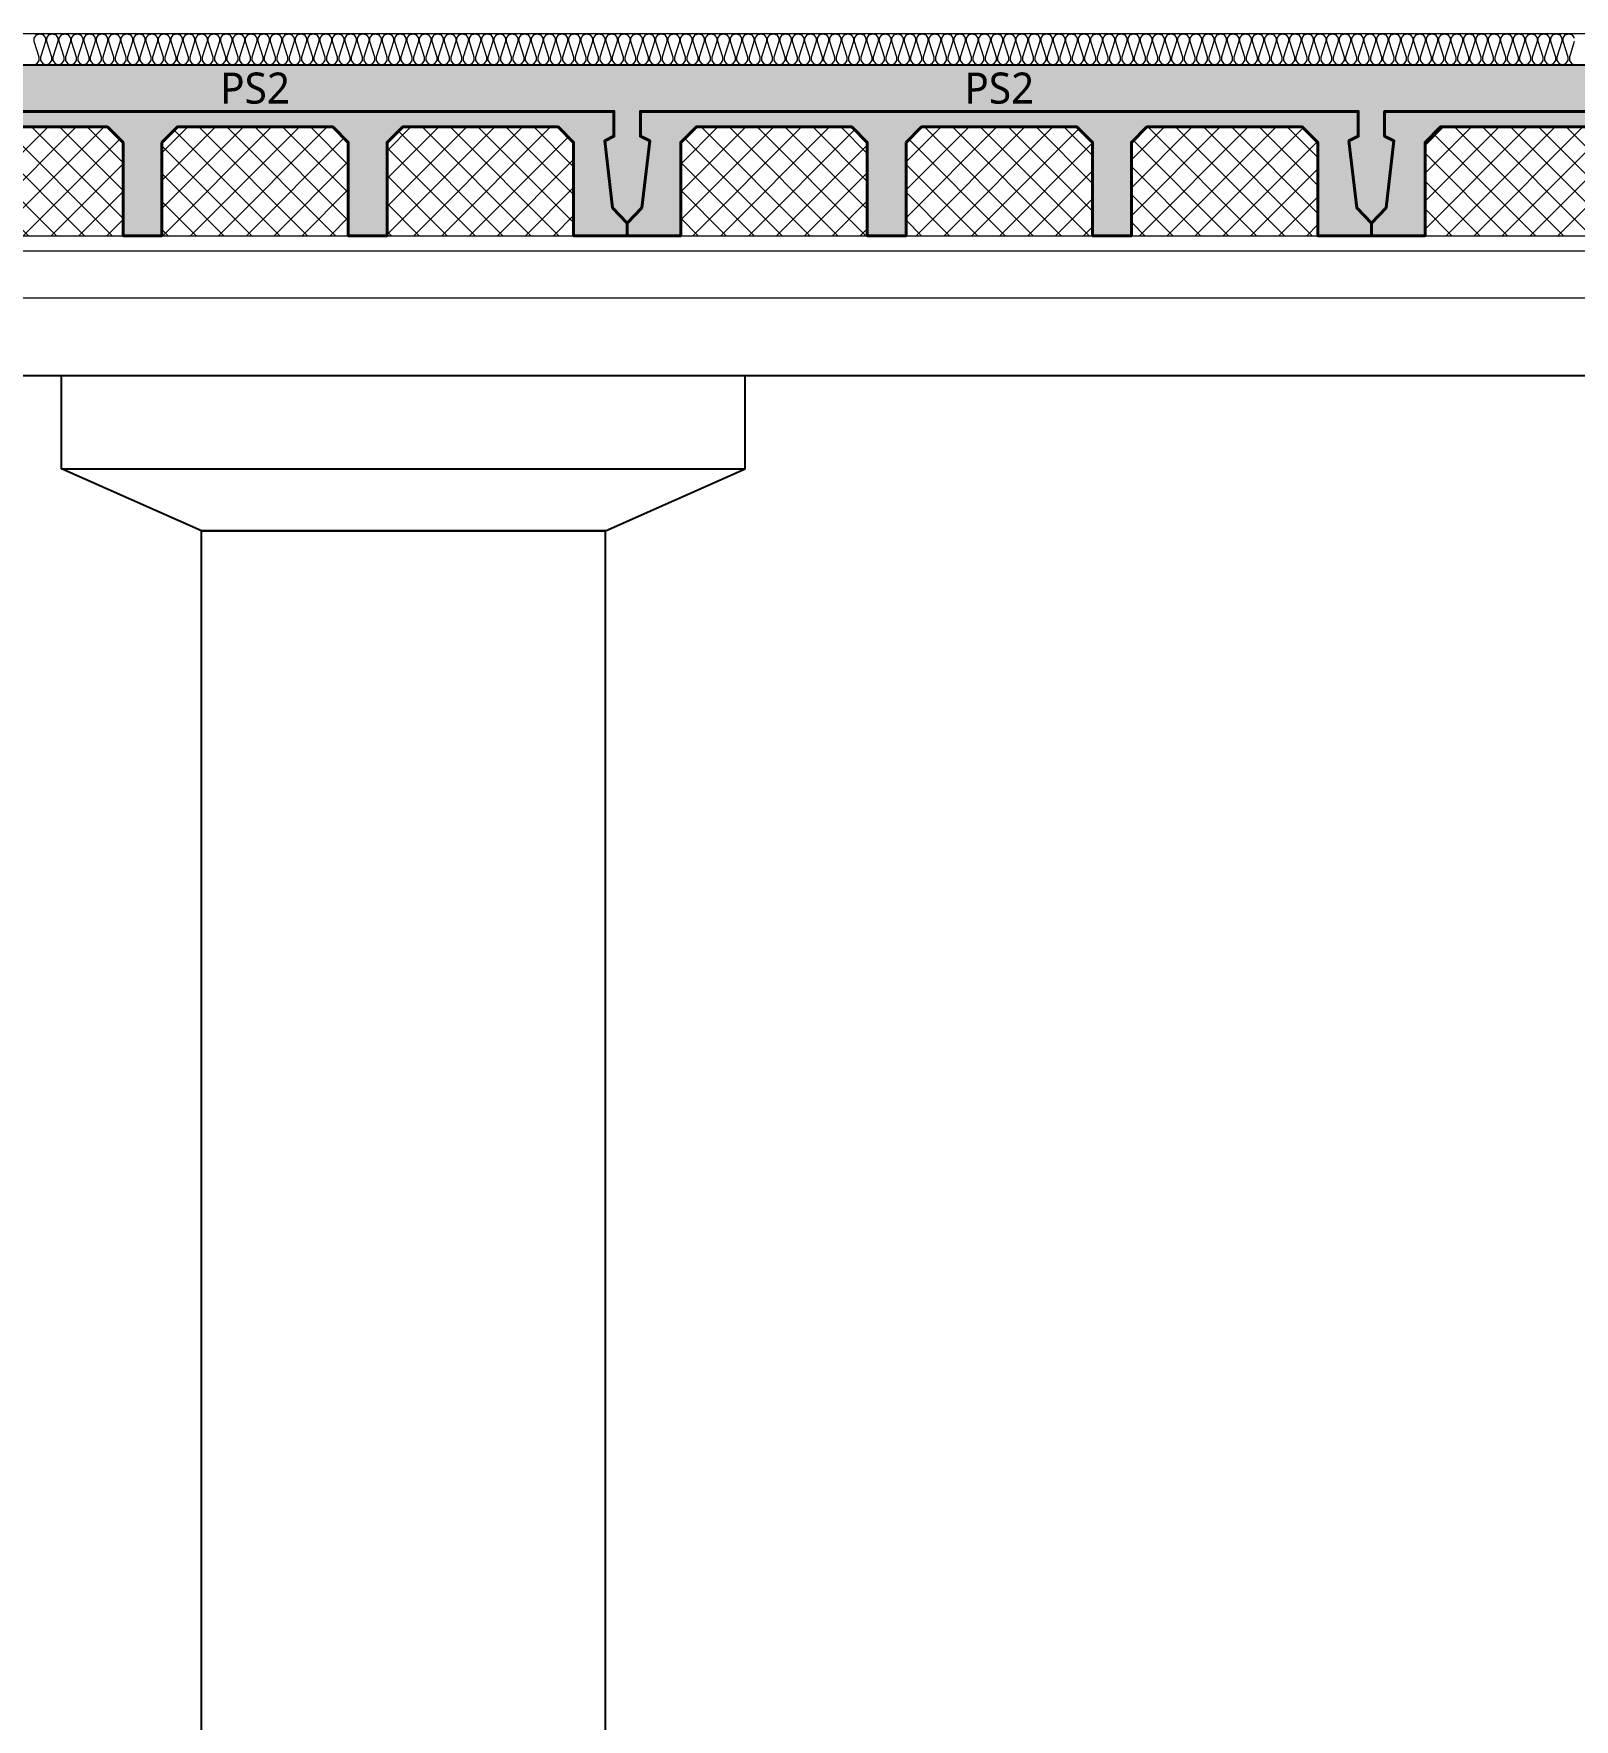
# Model space of a CAD drawing. Header units: millimetres. Extents: x 0 to 420000, y 0 to 297000.
# Drawn here: x 176823 to 181780, y 38875 to 44300 of the extents above; entities that cross this region are included whole.
import ezdxf
from ezdxf.enums import TextEntityAlignment as Align

# ---------------------------------------------------------------- set-up
doc = ezdxf.new("R2010")
doc.units = ezdxf.units.MM
doc.linetypes.add('0731_main_plan$0$form_$0$y-Landschaft$0$_$1$20120914_Verkehrsflächen_Grün$0$20120628_xref - Gammel$1$3_H-GL_F1_U3 - Default$0${ Offset Lines }', pattern=[0])
doc.linetypes.add('CEN', pattern=[62, 60, -1, 0, -1])
for name, color, linetype, lineweight in [('A-AXIS-LINE', 1, 'CEN', 15), ('A-CONC-LIN1', 2, 'Continuous', 40), ('A-CONC-LIN2', 7, 'Continuous', 25), ('A-ELEV-LIN2', 7, 'Continuous', 25), ('A-XXXX-INSL1', 15, 'Continuous', 18), ('A-XXXX-INSL2', 8, 'Continuous', 18)]:
    doc.layers.add(name, color=color, linetype=linetype, lineweight=lineweight)
doc.layers.add('A-CONC-SOLD', color=253, linetype='CEN')
doc.layers.add('A-XXXX-NPLT', color=144, linetype='Continuous', lineweight=15, plot=False)
doc.styles.add('맑은고딕', font='')
doc.styles.get('맑은고딕').set_extended_font_data('Malgun Gothic')

# ---------------------------------------------------------------- blocks, each defined once
blk = doc.blocks.new('axis(211208)')
at = {"layer": 'A-AXIS-LINE', "ltscale": 1000}
blk.add_line((4631788.1, -422118.7), (4955413.1, -422118.7), dxfattribs=at)
blk = doc.blocks.new('PS2')
at = {"layer": 'A-CONC-SOLD'}
h = blk.add_hatch(color=256, dxfattribs=at)
h.dxf.hatch_style = 1
h.paths.add_polyline_path([(1197.5, 0), (-1197.5, 0), (-1197.5, -510), (-1150.5, -460), (-1125, -245), (-1155, -230), (-1155, -150), (1155, -150), (1155, -230), (1125, -245), (1150.5, -460), (1197.5, -510)])
h = blk.add_hatch(color=256, dxfattribs=at)
h.dxf.hatch_style = 1
h.paths.add_polyline_path([(-1150.5, -460), (-1197.5, -510), (-1197.5, -550), (-1025, -550), (-1025, -510), (-1025, -250), (-975, -200), (-475, -200), (-425, -250), (-425, -510), (-425, -550), (-300, -550), (-300, -510), (-300, -250), (-250, -200), (250, -200), (300, -250), (300, -510), (300, -550), (425, -550), (425, -510), (425, -250), (475, -200), (975, -200), (1025, -250), (1025, -510), (1025, -550), (1197.5, -550), (1197.5, -510), (1150.5, -460), (1125, -245), (1155, -230), (1155, -150), (-1155, -150), (-1155, -230), (-1125, -245)])
at = {"layer": 'A-XXXX-INSL2'}
h = blk.add_hatch(dxfattribs=at)
h.set_pattern_fill('ANSI37', color=256, scale=20)
h.set_pattern_definition([(45, (-289951.5, -41968), (-44.90128, 44.90128), []), (135, (-289951.5, -41968), (-44.90128, -44.90128), [])])
h.paths.add_polyline_path([(-975, -200), (-1025, -250), (-1025, -510), (-1025, -550), (-425, -550), (-425, -510), (-425, -250), (-475, -200)])
h.paths.add_polyline_path([(-250, -200), (-300, -250), (-300, -510), (-300, -550), (300, -550), (300, -510), (300, -250), (250, -200)])
h.paths.add_polyline_path([(425, -510), (425, -550), (1025, -550), (1025, -510), (1025, -250), (975, -200), (475, -200), (425, -250)])
at = {"layer": 'A-CONC-LIN1', "color": 2, "linetype": '0731_main_plan$0$form_$0$y-Landschaft$0$_$1$20120914_Verkehrsflächen_Grün$0$20120628_xref - Gammel$1$3_H-GL_F1_U3 - Default$0${ Offset Lines }'}
blk.add_lwpolyline([(-300, -250), (-300, -510), (-300, -510), (-300, -550), (-425, -550), (-425, -510), (-425, -510), (-425, -250), (-475, -200), (-975, -200), (-1025, -250), (-1025, -510), (-1025, -510), (-1025, -550), (-1197.5, -550), (-1197.5, -510), (-1150.5, -460), (-1125, -245), (-1155, -230), (-1155, -150), (1155, -150), (1155, -230), (1125, -245), (1150.5, -460), (1197.5, -510), (1197.5, -550), (1025, -550), (1025, -510), (1025, -510), (1025, -250), (975, -200), (475, -200), (425, -250), (425, -510), (425, -510), (425, -550), (300, -550), (300, -510), (300, -510), (300, -250), (250, -200), (-250, -200)], close=True, dxfattribs=at)
at = {"layer": 'A-CONC-LIN2'}
blk.add_line((-1197.5, 0), (1197.5, 0), dxfattribs=at)
at = {"layer": 'A-XXXX-NPLT'}
for p, q in [((-1025, -550), (-425, -550)), ((-300, -550), (300, -550)), ((425, -550), (1025, -550))]:
    blk.add_line(p, q, dxfattribs=at)
at = {"layer": 'A-XXXX-NPLT', "style": '맑은고딕'}
blk.add_text('PS2', height=100, dxfattribs=at).set_placement((0, -75), align=Align.MIDDLE)
blk = doc.blocks.new('냉동층(220321)')
at = {"layer": 'A-ELEV-LIN2'}
for p, q in [((4738273.8, -402368.7), (4756673.8, -402368.7)), ((4747223.8, -402668.7), (4747223.8, -402368.7)), ((4749423.8, -402668.7), (4749423.8, -402368.7)), ((4747223.8, -402668.7), (4749423.8, -402668.7)), ((4747673.8, -402868.7), (4747223.8, -402668.7)), ((4748973.8, -402868.7), (4749423.8, -402668.7)), ((4747673.8, -402868.7), (4748973.8, -402868.7)), ((4747673.8, -411118.7), (4747673.8, -402868.7)), ((4748973.8, -402868.7), (4747673.8, -402868.7)), ((4748973.8, -411118.7), (4748973.8, -402868.7))]:
    blk.add_line(p, q, dxfattribs=at)
at = {"layer": 'A-XXXX-INSL1'}
blk.add_lwpolyline([(4758623.8, -401968.7), (4740373.8, -401968.7)], dxfattribs=at)
at = {"layer": 'A-XXXX-INSL2'}
blk.add_line((4758623.8, -401268.7), (4681973.8, -401268.7), dxfattribs=at)
for points in [[(4747133.8, -401368.7), (4747144.8, -401364.7), (4747151.8, -401354.7), (4747151.8, -401343.7), (4747135.8, -401293.7), (4747135.8, -401282.7), (4747142.8, -401272.7), (4747153.8, -401268.7), (4747164.8, -401272.7), (4747171.8, -401282.7), (4747171.8, -401293.7), (4747155.8, -401343.7), (4747155.8, -401354.7), (4747162.8, -401364.7), (4747173.8, -401368.7), (4747184.8, -401364.7), (4747191.8, -401354.7), (4747191.8, -401343.7), (4747175.8, -401293.7), (4747175.8, -401282.7), (4747182.8, -401272.7), (4747193.8, -401268.7), (4747204.8, -401272.7), (4747211.8, -401282.7), (4747211.8, -401293.7), (4747195.8, -401343.7), (4747195.8, -401354.7), (4747202.8, -401364.7), (4747213.8, -401368.7), (4747224.8, -401364.7), (4747231.8, -401354.7), (4747231.8, -401343.7), (4747215.8, -401293.7), (4747215.8, -401282.7), (4747222.8, -401272.7), (4747233.8, -401268.7), (4747244.8, -401272.7), (4747251.8, -401282.7), (4747251.8, -401293.7), (4747235.8, -401343.7), (4747235.8, -401354.7), (4747242.8, -401364.7), (4747253.8, -401368.7), (4747264.8, -401364.7), (4747271.8, -401354.7), (4747271.8, -401343.7), (4747255.8, -401293.7), (4747255.8, -401282.7), (4747262.8, -401272.7), (4747273.8, -401268.7), (4747284.8, -401272.7), (4747291.8, -401282.7), (4747291.8, -401293.7), (4747275.8, -401343.7), (4747275.8, -401354.7), (4747282.8, -401364.7), (4747293.8, -401368.7), (4747304.8, -401364.7), (4747311.8, -401354.7), (4747311.8, -401343.7), (4747295.8, -401293.7), (4747295.8, -401282.7), (4747302.8, -401272.7), (4747313.8, -401268.7), (4747324.8, -401272.7), (4747331.8, -401282.7), (4747331.8, -401293.7), (4747315.8, -401343.7), (4747315.8, -401354.7), (4747322.8, -401364.7), (4747333.8, -401368.7), (4747344.8, -401364.7), (4747351.8, -401354.7), (4747351.8, -401343.7), (4747335.8, -401293.7), (4747335.8, -401282.7), (4747342.8, -401272.7), (4747353.8, -401268.7), (4747364.8, -401272.7), (4747371.8, -401282.7), (4747371.8, -401293.7), (4747355.8, -401343.7), (4747355.8, -401354.7), (4747362.8, -401364.7), (4747373.8, -401368.7), (4747384.8, -401364.7), (4747391.8, -401354.7), (4747391.8, -401343.7), (4747375.8, -401293.7), (4747375.8, -401282.7), (4747382.8, -401272.7), (4747393.8, -401268.7), (4747404.8, -401272.7), (4747411.8, -401282.7), (4747411.8, -401293.7), (4747395.8, -401343.7), (4747395.8, -401354.7), (4747402.8, -401364.7), (4747413.8, -401368.7), (4747424.8, -401364.7), (4747431.8, -401354.7), (4747431.8, -401343.7), (4747415.8, -401293.7), (4747415.8, -401282.7), (4747422.8, -401272.7), (4747433.8, -401268.7), (4747444.8, -401272.7), (4747451.8, -401282.7), (4747451.8, -401293.7), (4747435.8, -401343.7), (4747435.8, -401354.7), (4747442.8, -401364.7), (4747453.8, -401368.7), (4747464.8, -401364.7), (4747471.8, -401354.7), (4747471.8, -401343.7), (4747455.8, -401293.7), (4747455.8, -401282.7), (4747462.8, -401272.7), (4747473.8, -401268.7), (4747484.8, -401272.7), (4747491.8, -401282.7), (4747491.8, -401293.7), (4747475.8, -401343.7), (4747475.8, -401354.7), (4747482.8, -401364.7), (4747493.8, -401368.7), (4747504.8, -401364.7), (4747511.8, -401354.7), (4747511.8, -401343.7), (4747495.8, -401293.7), (4747495.8, -401282.7), (4747502.8, -401272.7), (4747513.8, -401268.7), (4747524.8, -401272.7), (4747531.8, -401282.7), (4747531.8, -401293.7), (4747515.8, -401343.7), (4747515.8, -401354.7), (4747522.8, -401364.7), (4747533.8, -401368.7), (4747544.8, -401364.7), (4747551.8, -401354.7), (4747551.8, -401343.7), (4747535.8, -401293.7), (4747535.8, -401282.7), (4747542.8, -401272.7), (4747553.8, -401268.7), (4747564.8, -401272.7), (4747571.8, -401282.7), (4747571.8, -401293.7), (4747555.8, -401343.7), (4747555.8, -401354.7), (4747562.8, -401364.7), (4747573.8, -401368.7), (4747584.8, -401364.7), (4747591.8, -401354.7), (4747591.8, -401343.7), (4747575.8, -401293.7), (4747575.8, -401282.7), (4747582.8, -401272.7), (4747593.8, -401268.7), (4747604.8, -401272.7), (4747611.8, -401282.7), (4747611.8, -401293.7), (4747595.8, -401343.7), (4747595.8, -401354.7), (4747602.8, -401364.7), (4747613.8, -401368.7), (4747624.8, -401364.7), (4747631.8, -401354.7), (4747631.8, -401343.7), (4747615.8, -401293.7), (4747615.8, -401282.7), (4747622.8, -401272.7), (4747633.8, -401268.7), (4747644.8, -401272.7), (4747651.8, -401282.7), (4747651.8, -401293.7), (4747635.8, -401343.7), (4747635.8, -401354.7), (4747642.8, -401364.7), (4747653.8, -401368.7), (4747664.8, -401364.7), (4747671.8, -401354.7), (4747671.8, -401343.7), (4747655.8, -401293.7), (4747655.8, -401282.7), (4747662.8, -401272.7), (4747673.8, -401268.7), (4747684.8, -401272.7), (4747691.8, -401282.7), (4747691.8, -401293.7), (4747675.8, -401343.7), (4747675.8, -401354.7), (4747682.8, -401364.7), (4747693.8, -401368.7), (4747704.8, -401364.7), (4747711.8, -401354.7), (4747711.8, -401343.7), (4747695.8, -401293.7), (4747695.8, -401282.7), (4747702.8, -401272.7), (4747713.8, -401268.7), (4747724.8, -401272.7), (4747731.8, -401282.7), (4747731.8, -401293.7), (4747715.8, -401343.7), (4747715.8, -401354.7), (4747722.8, -401364.7), (4747733.8, -401368.7), (4747744.8, -401364.7), (4747751.8, -401354.7), (4747751.8, -401343.7), (4747735.8, -401293.7), (4747735.8, -401282.7), (4747742.8, -401272.7), (4747753.8, -401268.7), (4747764.8, -401272.7), (4747771.8, -401282.7), (4747771.8, -401293.7), (4747755.8, -401343.7), (4747755.8, -401354.7), (4747762.8, -401364.7), (4747773.8, -401368.7), (4747784.8, -401364.7), (4747791.8, -401354.7), (4747791.8, -401343.7), (4747775.8, -401293.7), (4747775.8, -401282.7), (4747782.8, -401272.7), (4747793.8, -401268.7), (4747804.8, -401272.7), (4747811.8, -401282.7), (4747811.8, -401293.7), (4747795.8, -401343.7), (4747795.8, -401354.7), (4747802.8, -401364.7), (4747813.8, -401368.7), (4747824.8, -401364.7), (4747831.8, -401354.7), (4747831.8, -401343.7), (4747815.8, -401293.7), (4747815.8, -401282.7), (4747822.8, -401272.7), (4747833.8, -401268.7), (4747844.8, -401272.7), (4747851.8, -401282.7), (4747851.8, -401293.7), (4747835.8, -401343.7), (4747835.8, -401354.7), (4747842.8, -401364.7), (4747853.8, -401368.7), (4747864.8, -401364.7), (4747871.8, -401354.7), (4747871.8, -401343.7), (4747855.8, -401293.7), (4747855.8, -401282.7), (4747862.8, -401272.7), (4747873.8, -401268.7), (4747884.8, -401272.7), (4747891.8, -401282.7), (4747891.8, -401293.7), (4747875.8, -401343.7), (4747875.8, -401354.7), (4747882.8, -401364.7), (4747893.8, -401368.7), (4747904.8, -401364.7), (4747911.8, -401354.7), (4747911.8, -401343.7), (4747895.8, -401293.7), (4747895.8, -401282.7), (4747902.8, -401272.7), (4747913.8, -401268.7), (4747924.8, -401272.7), (4747931.8, -401282.7), (4747931.8, -401293.7), (4747915.8, -401343.7), (4747915.8, -401354.7), (4747922.8, -401364.7), (4747933.8, -401368.7), (4747944.8, -401364.7), (4747951.8, -401354.7), (4747951.8, -401343.7), (4747935.8, -401293.7), (4747935.8, -401282.7), (4747942.8, -401272.7), (4747953.8, -401268.7), (4747964.8, -401272.7), (4747971.8, -401282.7), (4747971.8, -401293.7), (4747955.8, -401343.7), (4747955.8, -401354.7), (4747962.8, -401364.7), (4747973.8, -401368.7), (4747984.8, -401364.7), (4747991.8, -401354.7), (4747991.8, -401343.7), (4747975.8, -401293.7), (4747975.8, -401282.7), (4747982.8, -401272.7), (4747993.8, -401268.7), (4748004.8, -401272.7), (4748011.8, -401282.7), (4748011.8, -401293.7), (4747995.8, -401343.7), (4747995.8, -401354.7), (4748002.8, -401364.7), (4748013.8, -401368.7), (4748024.8, -401364.7), (4748031.8, -401354.7), (4748031.8, -401343.7), (4748015.8, -401293.7), (4748015.8, -401282.7), (4748022.8, -401272.7), (4748033.8, -401268.7), (4748044.8, -401272.7), (4748051.8, -401282.7), (4748051.8, -401293.7), (4748035.8, -401343.7), (4748035.8, -401354.7), (4748042.8, -401364.7), (4748053.8, -401368.7), (4748064.8, -401364.7), (4748071.8, -401354.7), (4748071.8, -401343.7), (4748055.8, -401293.7), (4748055.8, -401282.7), (4748062.8, -401272.7), (4748073.8, -401268.7), (4748084.8, -401272.7), (4748091.8, -401282.7), (4748091.8, -401293.7), (4748075.8, -401343.7), (4748075.8, -401354.7), (4748082.8, -401364.7), (4748093.8, -401368.7), (4748104.8, -401364.7), (4748111.8, -401354.7), (4748111.8, -401343.7), (4748095.8, -401293.7), (4748095.8, -401282.7), (4748102.8, -401272.7), (4748113.8, -401268.7), (4748124.8, -401272.7), (4748131.8, -401282.7), (4748131.8, -401293.7), (4748115.8, -401343.7), (4748115.8, -401354.7), (4748122.8, -401364.7), (4748133.8, -401368.7), (4748144.8, -401364.7), (4748151.8, -401354.7), (4748151.8, -401343.7), (4748135.8, -401293.7), (4748135.8, -401282.7), (4748142.8, -401272.7), (4748153.8, -401268.7), (4748164.8, -401272.7), (4748171.8, -401282.7), (4748171.8, -401293.7), (4748155.8, -401343.7), (4748155.8, -401354.7), (4748162.8, -401364.7), (4748173.8, -401368.7), (4748184.8, -401364.7), (4748191.8, -401354.7), (4748191.8, -401343.7), (4748175.8, -401293.7), (4748175.8, -401282.7), (4748182.8, -401272.7), (4748193.8, -401268.7), (4748204.8, -401272.7), (4748211.8, -401282.7), (4748211.8, -401293.7), (4748195.8, -401343.7), (4748195.8, -401354.7), (4748202.8, -401364.7), (4748213.8, -401368.7), (4748224.8, -401364.7), (4748231.8, -401354.7), (4748231.8, -401343.7), (4748215.8, -401293.7), (4748215.8, -401282.7), (4748222.8, -401272.7), (4748233.8, -401268.7), (4748244.8, -401272.7), (4748251.8, -401282.7), (4748251.8, -401293.7), (4748235.8, -401343.7), (4748235.8, -401354.7), (4748242.8, -401364.7), (4748253.8, -401368.7), (4748264.8, -401364.7), (4748271.8, -401354.7), (4748271.8, -401343.7), (4748255.8, -401293.7), (4748255.8, -401282.7), (4748262.8, -401272.7), (4748273.8, -401268.7), (4748284.8, -401272.7), (4748291.8, -401282.7), (4748291.8, -401293.7), (4748275.8, -401343.7), (4748275.8, -401354.7), (4748282.8, -401364.7), (4748293.8, -401368.7), (4748304.8, -401364.7), (4748311.8, -401354.7), (4748311.8, -401343.7), (4748295.8, -401293.7), (4748295.8, -401282.7), (4748302.8, -401272.7), (4748313.8, -401268.7), (4748324.8, -401272.7), (4748331.8, -401282.7), (4748331.8, -401293.7), (4748315.8, -401343.7), (4748315.8, -401354.7), (4748322.8, -401364.7), (4748333.8, -401368.7), (4748344.8, -401364.7), (4748351.8, -401354.7), (4748351.8, -401343.7), (4748335.8, -401293.7), (4748335.8, -401282.7), (4748342.8, -401272.7), (4748353.8, -401268.7), (4748364.8, -401272.7), (4748371.8, -401282.7), (4748371.8, -401293.7), (4748355.8, -401343.7), (4748355.8, -401354.7), (4748362.8, -401364.7), (4748373.8, -401368.7), (4748384.8, -401364.7), (4748391.8, -401354.7), (4748391.8, -401343.7), (4748375.8, -401293.7), (4748375.8, -401282.7), (4748382.8, -401272.7), (4748393.8, -401268.7), (4748404.8, -401272.7), (4748411.8, -401282.7), (4748411.8, -401293.7), (4748395.8, -401343.7), (4748395.8, -401354.7), (4748402.8, -401364.7), (4748413.8, -401368.7), (4748424.8, -401364.7), (4748431.8, -401354.7), (4748431.8, -401343.7), (4748415.8, -401293.7), (4748415.8, -401282.7), (4748422.8, -401272.7), (4748433.8, -401268.7), (4748444.8, -401272.7), (4748451.8, -401282.7), (4748451.8, -401293.7), (4748435.8, -401343.7), (4748435.8, -401354.7), (4748442.8, -401364.7), (4748453.8, -401368.7), (4748464.8, -401364.7), (4748471.8, -401354.7), (4748471.8, -401343.7), (4748455.8, -401293.7), (4748455.8, -401282.7), (4748462.8, -401272.7), (4748473.8, -401268.7), (4748484.8, -401272.7), (4748491.8, -401282.7), (4748491.8, -401293.7), (4748475.8, -401343.7), (4748475.8, -401354.7), (4748482.8, -401364.7), (4748493.8, -401368.7), (4748504.8, -401364.7), (4748511.8, -401354.7), (4748511.8, -401343.7), (4748495.8, -401293.7), (4748495.8, -401282.7), (4748502.8, -401272.7), (4748513.8, -401268.7), (4748524.8, -401272.7), (4748531.8, -401282.7), (4748531.8, -401293.7), (4748515.8, -401343.7), (4748515.8, -401354.7), (4748522.8, -401364.7), (4748533.8, -401368.7), (4748544.8, -401364.7), (4748551.8, -401354.7), (4748551.8, -401343.7), (4748535.8, -401293.7), (4748535.8, -401282.7), (4748542.8, -401272.7), (4748553.8, -401268.7), (4748564.8, -401272.7), (4748571.8, -401282.7), (4748571.8, -401293.7), (4748555.8, -401343.7), (4748555.8, -401354.7), (4748562.8, -401364.7), (4748573.8, -401368.7), (4748584.8, -401364.7), (4748591.8, -401354.7), (4748591.8, -401343.7), (4748575.8, -401293.7), (4748575.8, -401282.7), (4748582.8, -401272.7), (4748593.8, -401268.7), (4748604.8, -401272.7), (4748611.8, -401282.7), (4748611.8, -401293.7), (4748595.8, -401343.7), (4748595.8, -401354.7), (4748602.8, -401364.7), (4748613.8, -401368.7), (4748624.8, -401364.7), (4748631.8, -401354.7), (4748631.8, -401343.7), (4748615.8, -401293.7), (4748615.8, -401282.7), (4748622.8, -401272.7), (4748633.8, -401268.7), (4748644.8, -401272.7), (4748651.8, -401282.7), (4748651.8, -401293.7), (4748635.8, -401343.7), (4748635.8, -401354.7), (4748642.8, -401364.7), (4748653.8, -401368.7), (4748664.8, -401364.7), (4748671.8, -401354.7), (4748671.8, -401343.7), (4748655.8, -401293.7), (4748655.8, -401282.7), (4748662.8, -401272.7), (4748673.8, -401268.7), (4748684.8, -401272.7), (4748691.8, -401282.7), (4748691.8, -401293.7), (4748675.8, -401343.7), (4748675.8, -401354.7), (4748682.8, -401364.7), (4748693.8, -401368.7), (4748704.8, -401364.7), (4748711.8, -401354.7), (4748711.8, -401343.7), (4748695.8, -401293.7), (4748695.8, -401282.7), (4748702.8, -401272.7), (4748713.8, -401268.7), (4748724.8, -401272.7), (4748731.8, -401282.7), (4748731.8, -401293.7), (4748715.8, -401343.7), (4748715.8, -401354.7), (4748722.8, -401364.7), (4748733.8, -401368.7), (4748744.8, -401364.7), (4748751.8, -401354.7), (4748751.8, -401343.7), (4748735.8, -401293.7), (4748735.8, -401282.7), (4748742.8, -401272.7), (4748753.8, -401268.7), (4748764.8, -401272.7), (4748771.8, -401282.7), (4748771.8, -401293.7), (4748755.8, -401343.7), (4748755.8, -401354.7), (4748762.8, -401364.7), (4748773.8, -401368.7), (4748784.8, -401364.7), (4748791.8, -401354.7), (4748791.8, -401343.7), (4748775.8, -401293.7), (4748775.8, -401282.7), (4748782.8, -401272.7), (4748793.8, -401268.7), (4748804.8, -401272.7), (4748811.8, -401282.7), (4748811.8, -401293.7), (4748795.8, -401343.7), (4748795.8, -401354.7), (4748802.8, -401364.7), (4748813.8, -401368.7), (4748824.8, -401364.7), (4748831.8, -401354.7), (4748831.8, -401343.7), (4748815.8, -401293.7), (4748815.8, -401282.7), (4748822.8, -401272.7), (4748833.8, -401268.7), (4748844.8, -401272.7), (4748851.8, -401282.7), (4748851.8, -401293.7), (4748835.8, -401343.7), (4748835.8, -401354.7), (4748842.8, -401364.7), (4748853.8, -401368.7), (4748864.8, -401364.7), (4748871.8, -401354.7), (4748871.8, -401343.7), (4748855.8, -401293.7), (4748855.8, -401282.7), (4748862.8, -401272.7), (4748873.8, -401268.7), (4748884.8, -401272.7), (4748891.8, -401282.7), (4748891.8, -401293.7), (4748875.8, -401343.7), (4748875.8, -401354.7), (4748882.8, -401364.7), (4748893.8, -401368.7), (4748904.8, -401364.7), (4748911.8, -401354.7), (4748911.8, -401343.7), (4748895.8, -401293.7), (4748895.8, -401282.7), (4748902.8, -401272.7), (4748913.8, -401268.7), (4748924.8, -401272.7), (4748931.8, -401282.7), (4748931.8, -401293.7), (4748915.8, -401343.7), (4748915.8, -401354.7), (4748922.8, -401364.7), (4748933.8, -401368.7), (4748944.8, -401364.7), (4748951.8, -401354.7), (4748951.8, -401343.7), (4748935.8, -401293.7), (4748935.8, -401282.7), (4748942.8, -401272.7), (4748953.8, -401268.7), (4748964.8, -401272.7), (4748971.8, -401282.7), (4748971.8, -401293.7), (4748955.8, -401343.7), (4748955.8, -401354.7), (4748962.8, -401364.7), (4748973.8, -401368.7), (4748984.8, -401364.7), (4748991.8, -401354.7), (4748991.8, -401343.7), (4748975.8, -401293.7), (4748975.8, -401282.7), (4748982.8, -401272.7), (4748993.8, -401268.7), (4749004.8, -401272.7), (4749011.8, -401282.7), (4749011.8, -401293.7), (4748995.8, -401343.7), (4748995.8, -401354.7), (4749002.8, -401364.7), (4749013.8, -401368.7), (4749024.8, -401364.7), (4749031.8, -401354.7), (4749031.8, -401343.7), (4749015.8, -401293.7), (4749015.8, -401282.7), (4749022.8, -401272.7), (4749033.8, -401268.7), (4749044.8, -401272.7), (4749051.8, -401282.7), (4749051.8, -401293.7), (4749035.8, -401343.7), (4749035.8, -401354.7), (4749042.8, -401364.7), (4749053.8, -401368.7), (4749064.8, -401364.7), (4749071.8, -401354.7), (4749071.8, -401343.7), (4749055.8, -401293.7), (4749055.8, -401282.7), (4749062.8, -401272.7), (4749073.8, -401268.7), (4749084.8, -401272.7), (4749091.8, -401282.7), (4749091.8, -401293.7), (4749075.8, -401343.7), (4749075.8, -401354.7), (4749082.8, -401364.7), (4749093.8, -401368.7), (4749104.8, -401364.7), (4749111.8, -401354.7), (4749111.8, -401343.7), (4749095.8, -401293.7), (4749095.8, -401282.7), (4749102.8, -401272.7), (4749113.8, -401268.7), (4749124.8, -401272.7), (4749131.8, -401282.7), (4749131.8, -401293.7), (4749115.8, -401343.7), (4749115.8, -401354.7), (4749122.8, -401364.7), (4749133.8, -401368.7), (4749144.8, -401364.7), (4749151.8, -401354.7), (4749151.8, -401343.7), (4749135.8, -401293.7), (4749135.8, -401282.7), (4749142.8, -401272.7), (4749153.8, -401268.7), (4749164.8, -401272.7), (4749171.8, -401282.7), (4749171.8, -401293.7), (4749155.8, -401343.7), (4749155.8, -401354.7), (4749162.8, -401364.7), (4749173.8, -401368.7), (4749184.8, -401364.7), (4749191.8, -401354.7), (4749191.8, -401343.7), (4749175.8, -401293.7), (4749175.8, -401282.7), (4749182.8, -401272.7), (4749193.8, -401268.7), (4749204.8, -401272.7), (4749211.8, -401282.7), (4749211.8, -401293.7), (4749195.8, -401343.7), (4749195.8, -401354.7), (4749202.8, -401364.7), (4749213.8, -401368.7), (4749224.8, -401364.7), (4749231.8, -401354.7), (4749231.8, -401343.7), (4749215.8, -401293.7), (4749215.8, -401282.7), (4749222.8, -401272.7), (4749233.8, -401268.7), (4749244.8, -401272.7), (4749251.8, -401282.7), (4749251.8, -401293.7), (4749235.8, -401343.7), (4749235.8, -401354.7), (4749242.8, -401364.7), (4749253.8, -401368.7), (4749264.8, -401364.7), (4749271.8, -401354.7), (4749271.8, -401343.7), (4749255.8, -401293.7), (4749255.8, -401282.7), (4749262.8, -401272.7), (4749273.8, -401268.7), (4749284.8, -401272.7), (4749291.8, -401282.7), (4749291.8, -401293.7), (4749275.8, -401343.7), (4749275.8, -401354.7), (4749282.8, -401364.7), (4749293.8, -401368.7), (4749304.8, -401364.7), (4749311.8, -401354.7), (4749311.8, -401343.7), (4749295.8, -401293.7), (4749295.8, -401282.7), (4749302.8, -401272.7), (4749313.8, -401268.7), (4749324.8, -401272.7), (4749331.8, -401282.7), (4749331.8, -401293.7), (4749315.8, -401343.7), (4749315.8, -401354.7), (4749322.8, -401364.7), (4749333.8, -401368.7), (4749344.8, -401364.7), (4749351.8, -401354.7), (4749351.8, -401343.7), (4749335.8, -401293.7), (4749335.8, -401282.7), (4749342.8, -401272.7), (4749353.8, -401268.7), (4749364.8, -401272.7), (4749371.8, -401282.7), (4749371.8, -401293.7), (4749355.8, -401343.7), (4749355.8, -401354.7), (4749362.8, -401364.7), (4749373.8, -401368.7), (4749384.8, -401364.7), (4749391.8, -401354.7), (4749391.8, -401343.7), (4749375.8, -401293.7), (4749375.8, -401282.7), (4749382.8, -401272.7), (4749393.8, -401268.7), (4749404.8, -401272.7), (4749411.8, -401282.7), (4749411.8, -401293.7), (4749395.8, -401343.7), (4749395.8, -401354.7), (4749402.8, -401364.7), (4749413.8, -401368.7), (4749424.8, -401364.7), (4749431.8, -401354.7), (4749431.8, -401343.7), (4749415.8, -401293.7), (4749415.8, -401282.7), (4749422.8, -401272.7), (4749433.8, -401268.7), (4749444.8, -401272.7), (4749451.8, -401282.7), (4749451.8, -401293.7), (4749435.8, -401343.7), (4749435.8, -401354.7), (4749442.8, -401364.7), (4749453.8, -401368.7), (4749464.8, -401364.7), (4749471.8, -401354.7), (4749471.8, -401343.7), (4749455.8, -401293.7), (4749455.8, -401282.7), (4749462.8, -401272.7), (4749473.8, -401268.7), (4749484.8, -401272.7), (4749491.8, -401282.7), (4749491.8, -401293.7), (4749475.8, -401343.7), (4749475.8, -401354.7), (4749482.8, -401364.7), (4749493.8, -401368.7), (4749504.8, -401364.7), (4749511.8, -401354.7), (4749511.8, -401343.7), (4749495.8, -401293.7), (4749495.8, -401282.7), (4749502.8, -401272.7), (4749513.8, -401268.7), (4749524.8, -401272.7), (4749531.8, -401282.7), (4749531.8, -401293.7), (4749515.8, -401343.7), (4749515.8, -401354.7), (4749522.8, -401364.7), (4749533.8, -401368.7), (4749544.8, -401364.7), (4749551.8, -401354.7), (4749551.8, -401343.7), (4749535.8, -401293.7), (4749535.8, -401282.7), (4749542.8, -401272.7), (4749553.8, -401268.7), (4749564.8, -401272.7), (4749571.8, -401282.7), (4749571.8, -401293.7), (4749555.8, -401343.7), (4749555.8, -401354.7), (4749562.8, -401364.7), (4749573.8, -401368.7), (4749584.8, -401364.7), (4749591.8, -401354.7), (4749591.8, -401343.7), (4749575.8, -401293.7), (4749575.8, -401282.7), (4749582.8, -401272.7), (4749593.8, -401268.7), (4749604.8, -401272.7), (4749611.8, -401282.7), (4749611.8, -401293.7), (4749595.8, -401343.7), (4749595.8, -401354.7), (4749602.8, -401364.7), (4749613.8, -401368.7), (4749624.8, -401364.7), (4749631.8, -401354.7), (4749631.8, -401343.7), (4749615.8, -401293.7), (4749615.8, -401282.7), (4749622.8, -401272.7), (4749633.8, -401268.7), (4749644.8, -401272.7), (4749651.8, -401282.7), (4749651.8, -401293.7), (4749635.8, -401343.7), (4749635.8, -401354.7), (4749642.8, -401364.7), (4749653.8, -401368.7), (4749664.8, -401364.7), (4749671.8, -401354.7), (4749671.8, -401343.7), (4749655.8, -401293.7), (4749655.8, -401282.7), (4749662.8, -401272.7), (4749673.8, -401268.7), (4749684.8, -401272.7), (4749691.8, -401282.7), (4749691.8, -401293.7), (4749675.8, -401343.7), (4749675.8, -401354.7), (4749682.8, -401364.7), (4749693.8, -401368.7), (4749704.8, -401364.7), (4749711.8, -401354.7), (4749711.8, -401343.7), (4749695.8, -401293.7), (4749695.8, -401282.7), (4749702.8, -401272.7), (4749713.8, -401268.7), (4749724.8, -401272.7), (4749731.8, -401282.7), (4749731.8, -401293.7), (4749715.8, -401343.7), (4749715.8, -401354.7), (4749722.8, -401364.7), (4749733.8, -401368.7), (4749744.8, -401364.7), (4749751.8, -401354.7), (4749751.8, -401343.7), (4749735.8, -401293.7), (4749735.8, -401282.7), (4749742.8, -401272.7), (4749753.8, -401268.7), (4749764.8, -401272.7), (4749771.8, -401282.7), (4749771.8, -401293.7), (4749755.8, -401343.7), (4749755.8, -401354.7), (4749762.8, -401364.7), (4749773.8, -401368.7), (4749784.8, -401364.7), (4749791.8, -401354.7), (4749791.8, -401343.7), (4749775.8, -401293.7), (4749775.8, -401282.7), (4749782.8, -401272.7), (4749793.8, -401268.7), (4749804.8, -401272.7), (4749811.8, -401282.7), (4749811.8, -401293.7), (4749795.8, -401343.7), (4749795.8, -401354.7), (4749802.8, -401364.7), (4749813.8, -401368.7), (4749824.8, -401364.7), (4749831.8, -401354.7), (4749831.8, -401343.7), (4749815.8, -401293.7), (4749815.8, -401282.7), (4749822.8, -401272.7), (4749833.8, -401268.7), (4749844.8, -401272.7), (4749851.8, -401282.7), (4749851.8, -401293.7), (4749835.8, -401343.7), (4749835.8, -401354.7), (4749842.8, -401364.7), (4749853.8, -401368.7), (4749864.8, -401364.7), (4749871.8, -401354.7), (4749871.8, -401343.7), (4749855.8, -401293.7), (4749855.8, -401282.7), (4749862.8, -401272.7), (4749873.8, -401268.7), (4749884.8, -401272.7), (4749891.8, -401282.7), (4749891.8, -401293.7), (4749875.8, -401343.7), (4749875.8, -401354.7), (4749882.8, -401364.7), (4749893.8, -401368.7), (4749904.8, -401364.7), (4749911.8, -401354.7), (4749911.8, -401343.7), (4749895.8, -401293.7), (4749895.8, -401282.7), (4749902.8, -401272.7), (4749913.8, -401268.7), (4749924.8, -401272.7), (4749931.8, -401282.7), (4749931.8, -401293.7), (4749915.8, -401343.7), (4749915.8, -401354.7), (4749922.8, -401364.7), (4749933.8, -401368.7), (4749944.8, -401364.7), (4749951.8, -401354.7), (4749951.8, -401343.7), (4749935.8, -401293.7), (4749935.8, -401282.7), (4749942.8, -401272.7), (4749953.8, -401268.7), (4749964.8, -401272.7), (4749971.8, -401282.7), (4749971.8, -401293.7), (4749955.8, -401343.7), (4749955.8, -401354.7), (4749962.8, -401364.7), (4749973.8, -401368.7), (4749984.8, -401364.7), (4749991.8, -401354.7), (4749991.8, -401343.7), (4749975.8, -401293.7), (4749975.8, -401282.7), (4749982.8, -401272.7), (4749993.8, -401268.7), (4750004.8, -401272.7), (4750011.8, -401282.7), (4750011.8, -401293.7), (4749995.8, -401343.7), (4749995.8, -401354.7), (4750002.8, -401364.7), (4750013.8, -401368.7), (4750024.8, -401364.7), (4750031.8, -401354.7), (4750031.8, -401343.7), (4750015.8, -401293.7), (4750015.8, -401282.7), (4750022.8, -401272.7), (4750033.8, -401268.7), (4750044.8, -401272.7), (4750051.8, -401282.7), (4750051.8, -401293.7), (4750035.8, -401343.7), (4750035.8, -401354.7), (4750042.8, -401364.7), (4750053.8, -401368.7), (4750064.8, -401364.7), (4750071.8, -401354.7), (4750071.8, -401343.7), (4750055.8, -401293.7), (4750055.8, -401282.7), (4750062.8, -401272.7), (4750073.8, -401268.7), (4750084.8, -401272.7), (4750091.8, -401282.7), (4750091.8, -401293.7), (4750075.8, -401343.7), (4750075.8, -401354.7), (4750082.8, -401364.7), (4750093.8, -401368.7), (4750104.8, -401364.7), (4750111.8, -401354.7), (4750111.8, -401343.7), (4750095.8, -401293.7), (4750095.8, -401282.7), (4750102.8, -401272.7), (4750113.8, -401268.7), (4750124.8, -401272.7), (4750131.8, -401282.7), (4750131.8, -401293.7), (4750115.8, -401343.7), (4750115.8, -401354.7), (4750122.8, -401364.7), (4750133.8, -401368.7), (4750144.8, -401364.7), (4750151.8, -401354.7), (4750151.8, -401343.7), (4750135.8, -401293.7), (4750135.8, -401282.7), (4750142.8, -401272.7), (4750153.8, -401268.7), (4750164.8, -401272.7), (4750171.8, -401282.7), (4750171.8, -401293.7), (4750155.8, -401343.7), (4750155.8, -401354.7), (4750162.8, -401364.7), (4750173.8, -401368.7), (4750184.8, -401364.7), (4750191.8, -401354.7), (4750191.8, -401343.7), (4750175.8, -401293.7), (4750175.8, -401282.7), (4750182.8, -401272.7), (4750193.8, -401268.7), (4750204.8, -401272.7), (4750211.8, -401282.7), (4750211.8, -401293.7), (4750195.8, -401343.7), (4750195.8, -401354.7), (4750202.8, -401364.7), (4750213.8, -401368.7), (4750224.8, -401364.7), (4750231.8, -401354.7), (4750231.8, -401343.7), (4750215.8, -401293.7), (4750215.8, -401282.7), (4750222.8, -401272.7), (4750233.8, -401268.7), (4750244.8, -401272.7), (4750251.8, -401282.7), (4750251.8, -401293.7), (4750235.8, -401343.7), (4750235.8, -401354.7), (4750242.8, -401364.7), (4750253.8, -401368.7), (4750264.8, -401364.7), (4750271.8, -401354.7), (4750271.8, -401343.7), (4750255.8, -401293.7), (4750255.8, -401282.7), (4750262.8, -401272.7), (4750273.8, -401268.7), (4750284.8, -401272.7), (4750291.8, -401282.7), (4750291.8, -401293.7), (4750275.8, -401343.7), (4750275.8, -401354.7), (4750282.8, -401364.7), (4750293.8, -401368.7), (4750304.8, -401364.7), (4750311.8, -401354.7), (4750311.8, -401343.7), (4750295.8, -401293.7), (4750295.8, -401282.7), (4750302.8, -401272.7), (4750313.8, -401268.7), (4750324.8, -401272.7), (4750331.8, -401282.7), (4750331.8, -401293.7), (4750315.8, -401343.7), (4750315.8, -401354.7), (4750322.8, -401364.7), (4750333.8, -401368.7), (4750344.8, -401364.7), (4750351.8, -401354.7), (4750351.8, -401343.7), (4750335.8, -401293.7), (4750335.8, -401282.7), (4750342.8, -401272.7), (4750353.8, -401268.7), (4750364.8, -401272.7), (4750371.8, -401282.7), (4750371.8, -401293.7), (4750355.8, -401343.7), (4750355.8, -401354.7), (4750362.8, -401364.7), (4750373.8, -401368.7), (4750384.8, -401364.7), (4750391.8, -401354.7), (4750391.8, -401343.7), (4750375.8, -401293.7), (4750375.8, -401282.7), (4750382.8, -401272.7), (4750393.8, -401268.7), (4750404.8, -401272.7), (4750411.8, -401282.7), (4750411.8, -401293.7), (4750395.8, -401343.7), (4750395.8, -401354.7), (4750402.8, -401364.7), (4750413.8, -401368.7), (4750424.8, -401364.7), (4750431.8, -401354.7), (4750431.8, -401343.7), (4750415.8, -401293.7), (4750415.8, -401282.7), (4750422.8, -401272.7), (4750433.8, -401268.7), (4750444.8, -401272.7), (4750451.8, -401282.7), (4750451.8, -401293.7), (4750435.8, -401343.7), (4750435.8, -401354.7), (4750442.8, -401364.7), (4750453.8, -401368.7), (4750464.8, -401364.7), (4750471.8, -401354.7), (4750471.8, -401343.7), (4750455.8, -401293.7), (4750455.8, -401282.7), (4750462.8, -401272.7), (4750473.8, -401268.7), (4750484.8, -401272.7), (4750491.8, -401282.7), (4750491.8, -401293.7), (4750475.8, -401343.7), (4750475.8, -401354.7), (4750482.8, -401364.7), (4750493.8, -401368.7), (4750504.8, -401364.7), (4750511.8, -401354.7), (4750511.8, -401343.7), (4750495.8, -401293.7), (4750495.8, -401282.7), (4750502.8, -401272.7), (4750513.8, -401268.7), (4750524.8, -401272.7), (4750531.8, -401282.7), (4750531.8, -401293.7), (4750515.8, -401343.7), (4750515.8, -401354.7), (4750522.8, -401364.7), (4750533.8, -401368.7), (4750544.8, -401364.7), (4750551.8, -401354.7), (4750551.8, -401343.7), (4750535.8, -401293.7), (4750535.8, -401282.7), (4750542.8, -401272.7), (4750553.8, -401268.7), (4750564.8, -401272.7), (4750571.8, -401282.7), (4750571.8, -401293.7), (4750555.8, -401343.7), (4750555.8, -401354.7), (4750562.8, -401364.7), (4750573.8, -401368.7), (4750584.8, -401364.7), (4750591.8, -401354.7), (4750591.8, -401343.7), (4750575.8, -401293.7), (4750575.8, -401282.7), (4750582.8, -401272.7), (4750593.8, -401268.7), (4750604.8, -401272.7), (4750611.8, -401282.7), (4750611.8, -401293.7), (4750595.8, -401343.7), (4750595.8, -401354.7), (4750602.8, -401364.7), (4750613.8, -401368.7), (4750624.8, -401364.7), (4750631.8, -401354.7), (4750631.8, -401343.7), (4750615.8, -401293.7), (4750615.8, -401282.7), (4750622.8, -401272.7), (4750633.8, -401268.7), (4750644.8, -401272.7), (4750651.8, -401282.7), (4750651.8, -401293.7), (4750635.8, -401343.7), (4750635.8, -401354.7), (4750642.8, -401364.7), (4750653.8, -401368.7), (4750664.8, -401364.7), (4750671.8, -401354.7), (4750671.8, -401343.7), (4750655.8, -401293.7), (4750655.8, -401282.7), (4750662.8, -401272.7), (4750673.8, -401268.7), (4750684.8, -401272.7), (4750691.8, -401282.7), (4750691.8, -401293.7), (4750675.8, -401343.7), (4750675.8, -401354.7), (4750682.8, -401364.7), (4750693.8, -401368.7), (4750704.8, -401364.7), (4750711.8, -401354.7), (4750711.8, -401343.7), (4750695.8, -401293.7), (4750695.8, -401282.7), (4750702.8, -401272.7), (4750713.8, -401268.7), (4750724.8, -401272.7), (4750731.8, -401282.7), (4750731.8, -401293.7), (4750715.8, -401343.7), (4750715.8, -401354.7), (4750722.8, -401364.7), (4750733.8, -401368.7), (4750744.8, -401364.7), (4750751.8, -401354.7), (4750751.8, -401343.7), (4750735.8, -401293.7), (4750735.8, -401282.7), (4750742.8, -401272.7), (4750753.8, -401268.7), (4750764.8, -401272.7), (4750771.8, -401282.7), (4750771.8, -401293.7), (4750755.8, -401343.7), (4750755.8, -401354.7), (4750762.8, -401364.7), (4750773.8, -401368.7), (4750784.8, -401364.7), (4750791.8, -401354.7), (4750791.8, -401343.7), (4750775.8, -401293.7), (4750775.8, -401282.7), (4750782.8, -401272.7), (4750793.8, -401268.7), (4750804.8, -401272.7), (4750811.8, -401282.7), (4750811.8, -401293.7), (4750795.8, -401343.7), (4750795.8, -401354.7), (4750802.8, -401364.7), (4750813.8, -401368.7), (4750824.8, -401364.7), (4750831.8, -401354.7), (4750831.8, -401343.7), (4750815.8, -401293.7), (4750815.8, -401282.7), (4750822.8, -401272.7), (4750833.8, -401268.7), (4750844.8, -401272.7), (4750851.8, -401282.7), (4750851.8, -401293.7), (4750835.8, -401343.7), (4750835.8, -401354.7), (4750842.8, -401364.7), (4750853.8, -401368.7), (4750864.8, -401364.7), (4750871.8, -401354.7), (4750871.8, -401343.7), (4750855.8, -401293.7), (4750855.8, -401282.7), (4750862.8, -401272.7), (4750873.8, -401268.7), (4750884.8, -401272.7), (4750891.8, -401282.7), (4750891.8, -401293.7), (4750875.8, -401343.7), (4750875.8, -401354.7), (4750882.8, -401364.7), (4750893.8, -401368.7), (4750904.8, -401364.7), (4750911.8, -401354.7), (4750911.8, -401343.7), (4750895.8, -401293.7), (4750895.8, -401282.7), (4750902.8, -401272.7), (4750913.8, -401268.7), (4750924.8, -401272.7), (4750931.8, -401282.7), (4750931.8, -401293.7), (4750915.8, -401343.7), (4750915.8, -401354.7), (4750922.8, -401364.7), (4750933.8, -401368.7), (4750944.8, -401364.7), (4750951.8, -401354.7), (4750951.8, -401343.7), (4750935.8, -401293.7), (4750935.8, -401282.7), (4750942.8, -401272.7), (4750953.8, -401268.7), (4750964.8, -401272.7), (4750971.8, -401282.7), (4750971.8, -401293.7), (4750955.8, -401343.7), (4750955.8, -401354.7), (4750962.8, -401364.7), (4750973.8, -401368.7), (4750984.8, -401364.7), (4750991.8, -401354.7), (4750991.8, -401343.7), (4750975.8, -401293.7), (4750975.8, -401282.7), (4750982.8, -401272.7), (4750993.8, -401268.7), (4751004.8, -401272.7), (4751011.8, -401282.7), (4751011.8, -401293.7), (4750995.8, -401343.7), (4750995.8, -401354.7), (4751002.8, -401364.7), (4751013.8, -401368.7), (4751024.8, -401364.7), (4751031.8, -401354.7), (4751031.8, -401343.7), (4751015.8, -401293.7), (4751015.8, -401282.7), (4751022.8, -401272.7), (4751033.8, -401268.7), (4751044.8, -401272.7), (4751051.8, -401282.7), (4751051.8, -401293.7), (4751035.8, -401343.7), (4751035.8, -401354.7), (4751042.8, -401364.7), (4751053.8, -401368.7), (4751064.8, -401364.7), (4751071.8, -401354.7), (4751071.8, -401343.7), (4751055.8, -401293.7), (4751055.8, -401282.7), (4751062.8, -401272.7), (4751073.8, -401268.7), (4751084.8, -401272.7), (4751091.8, -401282.7), (4751091.8, -401293.7), (4751075.8, -401343.7), (4751075.8, -401354.7), (4751082.8, -401364.7), (4751093.8, -401368.7), (4751104.8, -401364.7), (4751111.8, -401354.7), (4751111.8, -401343.7), (4751095.8, -401293.7), (4751095.8, -401282.7), (4751102.8, -401272.7), (4751113.8, -401268.7), (4751124.8, -401272.7), (4751131.8, -401282.7), (4751131.8, -401293.7), (4751115.8, -401343.7), (4751115.8, -401354.7), (4751122.8, -401364.7), (4751133.8, -401368.7), (4751144.8, -401364.7), (4751151.8, -401354.7), (4751151.8, -401343.7), (4751135.8, -401293.7), (4751135.8, -401282.7), (4751142.8, -401272.7), (4751153.8, -401268.7), (4751164.8, -401272.7), (4751171.8, -401282.7), (4751171.8, -401293.7), (4751155.8, -401343.7), (4751155.8, -401354.7), (4751162.8, -401364.7), (4751173.8, -401368.7), (4751184.8, -401364.7), (4751191.8, -401354.7), (4751191.8, -401343.7), (4751175.8, -401293.7), (4751175.8, -401282.7), (4751182.8, -401272.7), (4751193.8, -401268.7), (4751204.8, -401272.7), (4751211.8, -401282.7), (4751211.8, -401293.7), (4751195.8, -401343.7), (4751195.8, -401354.7), (4751202.8, -401364.7), (4751213.8, -401368.7), (4751224.8, -401364.7), (4751231.8, -401354.7), (4751231.8, -401343.7), (4751215.8, -401293.7), (4751215.8, -401282.7), (4751222.8, -401272.7), (4751233.8, -401268.7), (4751244.8, -401272.7), (4751251.8, -401282.7), (4751251.8, -401293.7), (4751235.8, -401343.7), (4751235.8, -401354.7), (4751242.8, -401364.7), (4751253.8, -401368.7), (4751264.8, -401364.7), (4751271.8, -401354.7), (4751271.8, -401343.7), (4751255.8, -401293.7), (4751255.8, -401282.7), (4751262.8, -401272.7), (4751273.8, -401268.7), (4751284.8, -401272.7), (4751291.8, -401282.7), (4751291.8, -401293.7), (4751275.8, -401343.7), (4751275.8, -401354.7), (4751282.8, -401364.7), (4751293.8, -401368.7), (4751304.8, -401364.7), (4751311.8, -401354.7), (4751311.8, -401343.7), (4751295.8, -401293.7), (4751295.8, -401282.7), (4751302.8, -401272.7), (4751313.8, -401268.7), (4751324.8, -401272.7), (4751331.8, -401282.7), (4751331.8, -401293.7), (4751315.8, -401343.7), (4751315.8, -401354.7), (4751322.8, -401364.7), (4751333.8, -401368.7), (4751344.8, -401364.7), (4751351.8, -401354.7), (4751351.8, -401343.7), (4751335.8, -401293.7), (4751335.8, -401282.7), (4751342.8, -401272.7), (4751353.8, -401268.7), (4751364.8, -401272.7), (4751371.8, -401282.7), (4751371.8, -401293.7), (4751355.8, -401343.7), (4751355.8, -401354.7), (4751362.8, -401364.7), (4751373.8, -401368.7), (4751384.8, -401364.7), (4751391.8, -401354.7), (4751391.8, -401343.7), (4751375.8, -401293.7), (4751375.8, -401282.7), (4751382.8, -401272.7), (4751393.8, -401268.7), (4751404.8, -401272.7), (4751411.8, -401282.7), (4751411.8, -401293.7), (4751395.8, -401343.7), (4751395.8, -401354.7), (4751402.8, -401364.7), (4751413.8, -401368.7), (4751424.8, -401364.7), (4751431.8, -401354.7), (4751431.8, -401343.7), (4751415.8, -401293.7), (4751415.8, -401282.7), (4751422.8, -401272.7), (4751433.8, -401268.7), (4751444.8, -401272.7), (4751451.8, -401282.7), (4751451.8, -401293.7), (4751435.8, -401343.7), (4751435.8, -401354.7), (4751442.8, -401364.7), (4751453.8, -401368.7), (4751464.8, -401364.7), (4751471.8, -401354.7), (4751471.8, -401343.7), (4751455.8, -401293.7), (4751455.8, -401282.7), (4751462.8, -401272.7), (4751473.8, -401268.7), (4751484.8, -401272.7), (4751491.8, -401282.7), (4751491.8, -401293.7), (4751475.8, -401343.7), (4751475.8, -401354.7), (4751482.8, -401364.7), (4751493.8, -401368.7), (4751504.8, -401364.7), (4751511.8, -401354.7), (4751511.8, -401343.7), (4751495.8, -401293.7), (4751495.8, -401282.7), (4751502.8, -401272.7), (4751513.8, -401268.7), (4751524.8, -401272.7), (4751531.8, -401282.7), (4751531.8, -401293.7), (4751515.8, -401343.7), (4751515.8, -401354.7), (4751522.8, -401364.7), (4751533.8, -401368.7), (4751544.8, -401364.7), (4751551.8, -401354.7), (4751551.8, -401343.7), (4751535.8, -401293.7), (4751535.8, -401282.7), (4751542.8, -401272.7), (4751553.8, -401268.7), (4751564.8, -401272.7), (4751571.8, -401282.7), (4751571.8, -401293.7), (4751555.8, -401343.7), (4751555.8, -401354.7), (4751562.8, -401364.7), (4751573.8, -401368.7), (4751584.8, -401364.7), (4751591.8, -401354.7), (4751591.8, -401343.7), (4751575.8, -401293.7), (4751575.8, -401282.7), (4751582.8, -401272.7), (4751593.8, -401268.7), (4751604.8, -401272.7), (4751611.8, -401282.7), (4751611.8, -401293.7), (4751595.8, -401343.7), (4751595.8, -401354.7), (4751602.8, -401364.7), (4751613.8, -401368.7), (4751624.8, -401364.7), (4751631.8, -401354.7), (4751631.8, -401343.7), (4751615.8, -401293.7), (4751615.8, -401282.7), (4751622.8, -401272.7), (4751633.8, -401268.7), (4751644.8, -401272.7), (4751651.8, -401282.7), (4751651.8, -401293.7), (4751635.8, -401343.7), (4751635.8, -401354.7), (4751642.8, -401364.7), (4751653.8, -401368.7), (4751664.8, -401364.7), (4751671.8, -401354.7), (4751671.8, -401343.7), (4751655.8, -401293.7), (4751655.8, -401282.7), (4751662.8, -401272.7), (4751673.8, -401268.7), (4751684.8, -401272.7), (4751691.8, -401282.7), (4751691.8, -401293.7), (4751675.8, -401343.7), (4751675.8, -401354.7), (4751682.8, -401364.7), (4751693.8, -401368.7), (4751704.8, -401364.7), (4751711.8, -401354.7), (4751711.8, -401343.7), (4751695.8, -401293.7), (4751695.8, -401282.7), (4751702.8, -401272.7), (4751713.8, -401268.7), (4751724.8, -401272.7), (4751731.8, -401282.7), (4751731.8, -401293.7), (4751715.8, -401343.7), (4751715.8, -401354.7), (4751722.8, -401364.7), (4751733.8, -401368.7), (4751744.8, -401364.7), (4751751.8, -401354.7), (4751751.8, -401343.7), (4751735.8, -401293.7), (4751735.8, -401282.7), (4751742.8, -401272.7), (4751753.8, -401268.7), (4751764.8, -401272.7), (4751771.8, -401282.7), (4751771.8, -401293.7), (4751755.8, -401343.7), (4751755.8, -401354.7), (4751762.8, -401364.7), (4751773.8, -401368.7), (4751784.8, -401364.7), (4751791.8, -401354.7), (4751791.8, -401343.7), (4751775.8, -401293.7), (4751775.8, -401282.7), (4751782.8, -401272.7), (4751793.8, -401268.7), (4751804.8, -401272.7), (4751811.8, -401282.7), (4751811.8, -401293.7), (4751795.8, -401343.7), (4751795.8, -401354.7), (4751802.8, -401364.7), (4751813.8, -401368.7), (4751824.8, -401364.7), (4751831.8, -401354.7), (4751831.8, -401343.7), (4751815.8, -401293.7), (4751815.8, -401282.7), (4751822.8, -401272.7), (4751833.8, -401268.7), (4751844.8, -401272.7), (4751851.8, -401282.7), (4751851.8, -401293.7), (4751835.8, -401343.7), (4751835.8, -401354.7), (4751842.8, -401364.7), (4751853.8, -401368.7), (4751864.8, -401364.7), (4751871.8, -401354.7), (4751871.8, -401343.7), (4751855.8, -401293.7), (4751855.8, -401282.7), (4751862.8, -401272.7), (4751873.8, -401268.7), (4751884.8, -401272.7), (4751891.8, -401282.7), (4751891.8, -401293.7), (4751875.8, -401343.7), (4751875.8, -401354.7), (4751882.8, -401364.7), (4751893.8, -401368.7), (4751904.8, -401364.7), (4751911.8, -401354.7), (4751911.8, -401343.7), (4751895.8, -401293.7), (4751895.8, -401282.7), (4751902.8, -401272.7), (4751913.8, -401268.7), (4751924.8, -401272.7), (4751931.8, -401282.7), (4751931.8, -401293.7), (4751915.8, -401343.7), (4751915.8, -401354.7), (4751922.8, -401364.7), (4751933.8, -401368.7), (4751944.8, -401364.7), (4751951.8, -401354.7), (4751951.8, -401343.7), (4751935.8, -401293.7), (4751935.8, -401282.7), (4751942.8, -401272.7), (4751953.8, -401268.7), (4751964.8, -401272.7), (4751971.8, -401282.7), (4751971.8, -401293.7), (4751955.8, -401343.7), (4751955.8, -401354.7), (4751962.8, -401364.7), (4751973.8, -401368.7), (4751984.8, -401364.7), (4751991.8, -401354.7), (4751991.8, -401343.7), (4751975.8, -401293.7), (4751975.8, -401282.7), (4751982.8, -401272.7), (4751993.8, -401268.7), (4752004.8, -401272.7), (4752011.8, -401282.7), (4752011.8, -401293.7), (4751995.8, -401343.7), (4751995.8, -401354.7), (4752002.8, -401364.7), (4752013.8, -401368.7), (4752024.8, -401364.7), (4752031.8, -401354.7), (4752031.8, -401343.7), (4752015.8, -401293.7), (4752015.8, -401282.7), (4752022.8, -401272.7), (4752033.8, -401268.7), (4752044.8, -401272.7), (4752051.8, -401282.7), (4752051.8, -401293.7), (4752035.8, -401343.7), (4752035.8, -401354.7), (4752042.8, -401364.7), (4752053.8, -401368.7), (4752064.8, -401364.7), (4752071.8, -401354.7), (4752071.8, -401343.7), (4752055.8, -401293.7), (4752055.8, -401282.7), (4752062.8, -401272.7), (4752073.8, -401268.7), (4752084.8, -401272.7), (4752091.8, -401282.7)], [(4752091.8, -401293.7), (4752075.8, -401343.7), (4752075.8, -401354.7), (4752082.8, -401364.7), (4752093.8, -401368.7)]]:
    blk.add_lwpolyline(points, dxfattribs=at)
for p in [(4747846.3, -401368.7), (4750241.3, -401368.7), (4752636.3, -401368.7)]:
    blk.add_blockref('PS2', p)

msp = doc.modelspace()

# ---------------------------------------------------------------- block references
msp.add_blockref('냉동층(220321)', (-4570311.3, 445568.7))
at = {"layer": 'A-AXIS-LINE'}
msp.add_blockref('axis(211208)', (-4581588.1, 465568.7), dxfattribs=at)

doc.saveas('drawing.dxf')
